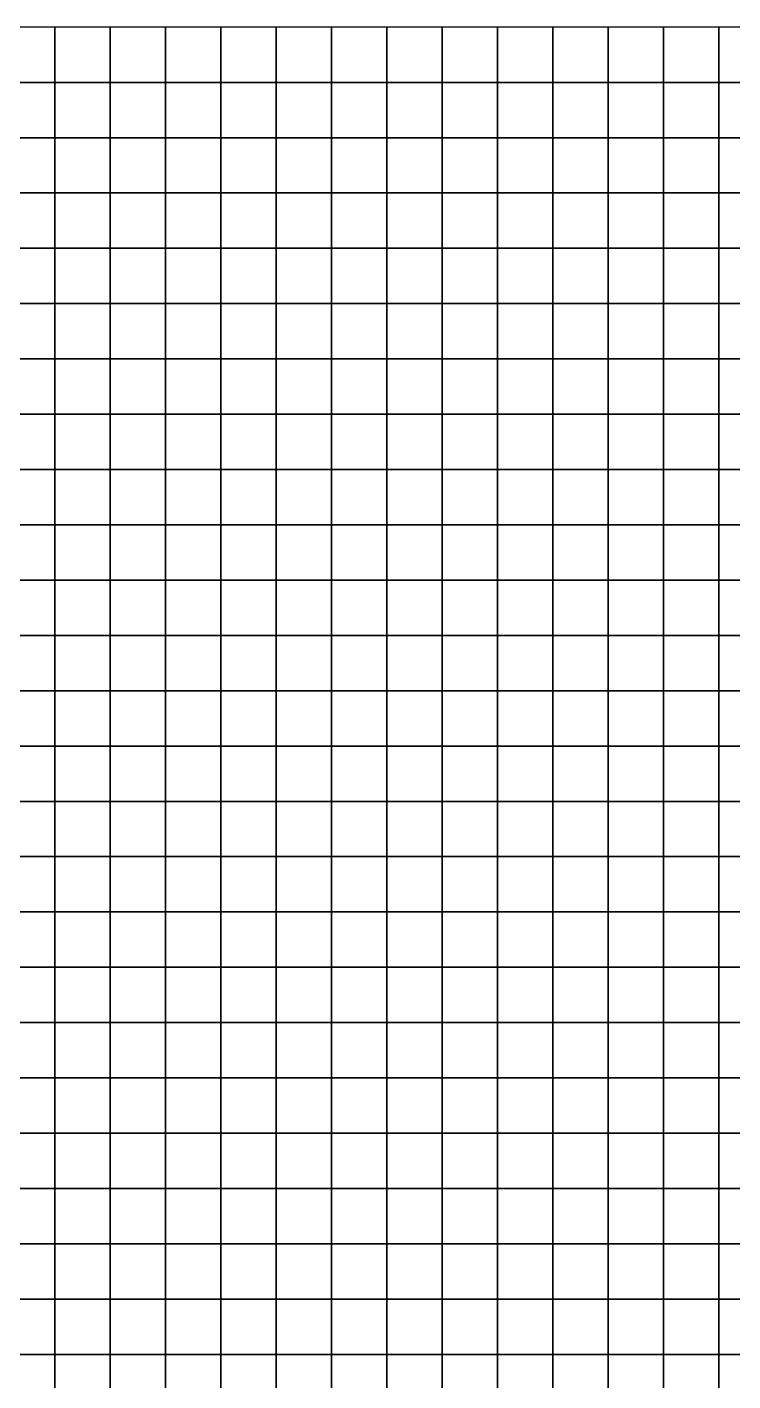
# Model space of a CAD drawing. Header units: metres. Extents: x 0 to 500, y 0 to 480.
# Drawn here: x 245 to 372.6, y 235.2 to 480 of the extents above; entities that cross this region are included whole.
import ezdxf

# ---------------------------------------------------------------- set-up
doc = ezdxf.new("R2010")
doc.units = ezdxf.units.M

msp = doc.modelspace()

# ---------------------------------------------------------------- linework, layer by layer
at = {"layer": 'B2'}
for points in [[(240, 470, -373.8), (250, 470, -372.49), (250, 480, -373.85), (240, 480, -374.53)], [(250, 470, -372.49), (260, 470, -371.31), (260, 480, -373.17), (250, 480, -373.85)], [(260, 470, -371.31), (270, 470, -370.29), (270, 480, -372.5), (260, 480, -373.17)], [(270, 470, -370.29), (280, 470, -369.4), (280, 480, -371.82), (270, 480, -372.5)], [(280, 470, -369.4), (290, 470, -368.73), (290, 480, -371.14), (280, 480, -371.82)], [(290, 470, -368.73), (300, 470, -368.05), (300, 480, -370.46), (290, 480, -371.14)], [(300, 470, -368.05), (310, 470, -367.37), (310, 480, -369.78), (300, 480, -370.46)], [(310, 470, -367.37), (320, 470, -366.69), (320, 480, -369.11), (310, 480, -369.78)], [(320, 470, -366.69), (330, 470, -366.02), (330, 480, -368.43), (320, 480, -369.11)], [(330, 470, -366.02), (340, 470, -365.34), (340, 480, -367.75), (330, 480, -368.43)], [(340, 470, -365.34), (350, 470, -364.66), (350, 480, -367.07), (340, 480, -367.75)], [(350, 470, -364.66), (360, 470, -363.98), (360, 480, -366.4), (350, 480, -367.07)], [(360, 470, -363.98), (370, 470, -363.31), (370, 480, -365.72), (360, 480, -366.4)], [(370, 470, -363.31), (380, 470, -362.63), (380, 480, -365.04), (370, 480, -365.72)], [(240, 460, -372.19), (250, 460, -370.23), (250, 470, -372.49), (240, 470, -373.8)], [(250, 460, -370.23), (260, 460, -368.39), (260, 470, -371.31), (250, 470, -372.49)], [(260, 460, -368.39), (270, 460, -366.71), (270, 470, -370.29), (260, 470, -371.31)], [(270, 460, -366.71), (280, 460, -365.17), (280, 470, -369.4), (270, 470, -370.29)], [(280, 460, -365.17), (290, 460, -364.43), (290, 470, -368.73), (280, 470, -369.4)], [(290, 460, -364.43), (300, 460, -363.83), (300, 470, -368.05), (290, 470, -368.73)], [(300, 460, -363.83), (310, 460, -363.35), (310, 470, -367.37), (300, 470, -368.05)], [(310, 460, -363.35), (320, 460, -363.01), (320, 470, -366.69), (310, 470, -367.37)], [(320, 460, -363.01), (330, 460, -362.8), (330, 470, -366.02), (320, 470, -366.69)], [(330, 460, -362.8), (340, 460, -362.12), (340, 470, -365.34), (330, 470, -366.02)], [(340, 460, -362.12), (350, 460, -361.45), (350, 470, -364.66), (340, 470, -365.34)], [(350, 460, -361.45), (360, 460, -360.77), (360, 470, -363.98), (350, 470, -364.66)], [(360, 460, -360.77), (370, 460, -360.09), (370, 470, -363.31), (360, 470, -363.98)], [(370, 460, -360.09), (380, 460, -359.41), (380, 470, -362.63), (370, 470, -363.31)], [(240, 450, -369.6), (250, 450, -367), (250, 460, -370.23), (240, 460, -372.19)], [(250, 450, -367), (260, 450, -364.53), (260, 460, -368.39), (250, 460, -370.23)], [(260, 450, -364.53), (270, 450, -362.21), (270, 460, -366.71), (260, 460, -368.39)], [(270, 450, -362.21), (280, 450, -360.03), (280, 460, -365.17), (270, 460, -366.71)], [(280, 450, -360.03), (290, 450, -358.79), (290, 460, -364.43), (280, 460, -365.17)], [(290, 450, -358.79), (300, 450, -357.81), (300, 460, -363.83), (290, 460, -364.43)], [(300, 450, -357.81), (310, 450, -357.02), (310, 460, -363.35), (300, 460, -363.83)], [(310, 450, -357.02), (320, 450, -357.02), (320, 460, -363.01), (310, 460, -363.35)], [(320, 450, -357.02), (330, 450, -357.29), (330, 460, -362.8), (320, 460, -363.01)], [(330, 450, -357.29), (340, 450, -357.09), (340, 460, -362.12), (330, 460, -362.8)], [(340, 450, -357.09), (350, 450, -356.88), (350, 460, -361.45), (340, 460, -362.12)], [(350, 450, -356.88), (360, 450, -356.75), (360, 460, -360.77), (350, 460, -361.45)], [(360, 450, -356.75), (370, 450, -356.07), (370, 460, -360.09), (360, 460, -360.77)], [(370, 450, -356.07), (380, 450, -355.39), (380, 460, -359.41), (370, 460, -360.09)], [(240, 440, -366.9), (250, 440, -363.66), (250, 450, -367), (240, 450, -369.6)], [(250, 440, -363.66), (260, 440, -360.57), (260, 450, -364.53), (250, 450, -367)], [(260, 440, -360.57), (270, 440, -357.62), (270, 450, -362.21), (260, 450, -364.53)], [(270, 440, -357.62), (280, 440, -354.82), (280, 450, -360.03), (270, 450, -362.21)], [(280, 440, -354.82), (290, 440, -353.08), (290, 450, -358.79), (280, 450, -360.03)], [(290, 440, -353.08), (300, 440, -351.74), (300, 450, -357.81), (290, 450, -358.79)], [(300, 440, -351.74), (310, 440, -350.69), (310, 450, -357.02), (300, 450, -357.81)], [(310, 440, -350.69), (320, 440, -350.58), (320, 450, -357.02), (310, 450, -357.02)], [(320, 440, -350.58), (330, 440, -350.76), (330, 450, -357.29), (320, 450, -357.02)], [(330, 440, -350.76), (340, 440, -351.04), (340, 450, -357.09), (330, 450, -357.29)], [(340, 440, -351.04), (350, 440, -351.32), (350, 450, -356.88), (340, 450, -357.09)], [(350, 440, -351.32), (360, 440, -351.67), (360, 450, -356.75), (350, 450, -356.88)], [(360, 440, -351.67), (370, 440, -351.48), (370, 450, -356.07), (360, 450, -356.75)], [(370, 440, -351.48), (380, 440, -351.37), (380, 450, -355.39), (370, 450, -356.07)], [(240, 430, -364.08), (250, 430, -360.25), (250, 440, -363.66), (240, 440, -366.9)], [(250, 430, -360.25), (260, 430, -356.55), (260, 440, -360.57), (250, 440, -363.66)], [(260, 430, -356.55), (270, 430, -353), (270, 440, -357.62), (260, 440, -360.57)], [(270, 430, -353), (280, 430, -349.59), (280, 440, -354.82), (270, 440, -357.62)], [(280, 430, -349.59), (290, 430, -347.36), (290, 440, -353.08), (280, 440, -354.82)], [(290, 430, -347.36), (300, 430, -345.66), (300, 440, -351.74), (290, 440, -353.08)], [(300, 430, -345.66), (310, 430, -344.36), (310, 440, -350.69), (300, 440, -351.74)], [(310, 430, -344.36), (320, 430, -344.11), (320, 440, -350.58), (310, 440, -350.69)], [(320, 430, -344.11), (330, 430, -344.28), (330, 440, -350.76), (320, 440, -350.58)], [(330, 430, -344.28), (340, 430, -344.54), (340, 440, -351.04), (330, 440, -350.76)], [(340, 430, -344.54), (350, 430, -344.69), (350, 440, -351.32), (340, 440, -351.04)], [(350, 430, -344.69), (360, 430, -344.86), (360, 440, -351.67), (350, 440, -351.32)], [(360, 430, -344.86), (370, 430, -345.16), (370, 440, -351.48), (360, 440, -351.67)], [(370, 430, -345.16), (380, 430, -345.55), (380, 440, -351.37), (370, 440, -351.48)], [(240, 420, -359.42), (250, 420, -355.64), (250, 430, -360.25), (240, 430, -364.08)], [(250, 420, -355.64), (260, 420, -351.85), (260, 430, -356.55), (250, 430, -360.25)], [(260, 420, -351.85), (270, 420, -348.07), (270, 430, -353), (260, 430, -356.55)], [(270, 420, -348.07), (280, 420, -344.28), (280, 430, -349.59), (270, 430, -353)], [(280, 420, -344.28), (290, 420, -341.58), (290, 430, -347.36), (280, 430, -349.59)], [(290, 420, -341.58), (300, 420, -339.53), (300, 430, -345.66), (290, 430, -347.36)], [(300, 420, -339.53), (310, 420, -337.99), (310, 430, -344.36), (300, 430, -345.66)], [(310, 420, -337.99), (320, 420, -337.62), (320, 430, -344.11), (310, 430, -344.36)], [(320, 420, -337.62), (330, 420, -337.78), (330, 430, -344.28), (320, 430, -344.11)], [(330, 420, -337.78), (340, 420, -338.03), (340, 430, -344.54), (330, 430, -344.28)], [(340, 420, -338.03), (350, 420, -338.17), (350, 430, -344.69), (340, 430, -344.54)], [(350, 420, -338.17), (360, 420, -338.29), (360, 430, -344.86), (350, 430, -344.69)], [(360, 420, -338.29), (370, 420, -338.46), (370, 430, -345.16), (360, 430, -344.86)], [(370, 420, -338.46), (380, 420, -338.64), (380, 430, -345.55), (370, 430, -345.16)], [(240, 410, -354.92), (250, 410, -351.24), (250, 420, -355.64), (240, 420, -359.42)], [(250, 410, -351.24), (260, 410, -347.56), (260, 420, -351.85), (250, 420, -355.64)], [(260, 410, -347.56), (270, 410, -343.88), (270, 420, -348.07), (260, 420, -351.85)], [(270, 410, -343.88), (280, 410, -340.19), (280, 420, -344.28), (270, 420, -348.07)], [(280, 410, -340.19), (290, 410, -337.1), (290, 420, -341.58), (280, 420, -344.28)], [(290, 410, -337.1), (300, 410, -334.61), (300, 420, -339.53), (290, 420, -341.58)], [(300, 410, -334.61), (310, 410, -332.61), (310, 420, -337.99), (300, 420, -339.53)], [(310, 410, -332.61), (320, 410, -331.74), (320, 420, -337.62), (310, 420, -337.99)], [(320, 410, -331.74), (330, 410, -331.37), (330, 420, -337.78), (320, 420, -337.62)], [(330, 410, -331.37), (340, 410, -331.56), (340, 420, -338.03), (330, 420, -337.78)], [(340, 410, -331.56), (350, 410, -331.65), (350, 420, -338.17), (340, 420, -338.03)], [(350, 410, -331.65), (360, 410, -331.74), (360, 420, -338.29), (350, 420, -338.17)], [(360, 410, -331.74), (370, 410, -331.91), (370, 420, -338.46), (360, 420, -338.29)], [(370, 410, -331.91), (380, 410, -332.02), (380, 420, -338.64), (370, 420, -338.46)], [(240, 400, -350.66), (250, 400, -347.16), (250, 410, -351.24), (240, 410, -354.92)], [(250, 400, -347.16), (260, 400, -343.66), (260, 410, -347.56), (250, 410, -351.24)], [(260, 400, -343.66), (270, 400, -340.15), (270, 410, -343.88), (260, 410, -347.56)], [(270, 400, -340.15), (280, 400, -336.63), (280, 410, -340.19), (270, 410, -343.88)], [(280, 400, -336.63), (290, 400, -333.65), (290, 410, -337.1), (280, 410, -340.19)], [(290, 400, -333.65), (300, 400, -331.23), (300, 410, -334.61), (290, 410, -337.1)], [(300, 400, -331.23), (310, 400, -329.31), (310, 410, -332.61), (300, 410, -334.61)], [(310, 400, -329.31), (320, 400, -327.92), (320, 410, -331.74), (310, 410, -332.61)], [(320, 400, -327.92), (330, 400, -326.99), (330, 410, -331.37), (320, 410, -331.74)], [(330, 400, -326.99), (340, 400, -326.62), (340, 410, -331.56), (330, 410, -331.37)], [(340, 400, -326.62), (350, 400, -326.16), (350, 410, -331.65), (340, 410, -331.56)], [(350, 400, -326.16), (360, 400, -325.63), (360, 410, -331.74), (350, 410, -331.65)], [(360, 400, -325.63), (370, 400, -325.7), (370, 410, -331.91), (360, 410, -331.74)], [(370, 400, -325.7), (380, 400, -325.73), (380, 410, -332.02), (370, 410, -331.91)], [(240, 390, -346.44), (250, 390, -343.11), (250, 400, -347.16), (240, 400, -350.66)], [(250, 390, -343.11), (260, 390, -339.77), (260, 400, -343.66), (250, 400, -347.16)], [(260, 390, -339.77), (270, 390, -336.42), (270, 400, -340.15), (260, 400, -343.66)], [(270, 390, -336.42), (280, 390, -333.07), (280, 400, -336.63), (270, 400, -340.15)], [(280, 390, -333.07), (290, 390, -330.2), (290, 400, -333.65), (280, 400, -336.63)], [(290, 390, -330.2), (300, 390, -327.83), (300, 400, -331.23), (290, 400, -333.65)], [(300, 390, -327.83), (310, 390, -325.93), (310, 400, -329.31), (300, 400, -331.23)], [(310, 390, -325.93), (320, 390, -324.52), (320, 400, -327.92), (310, 400, -329.31)], [(320, 390, -324.52), (330, 390, -323.6), (330, 400, -326.99), (320, 400, -327.92)], [(330, 390, -323.6), (340, 390, -322.68), (340, 400, -326.62), (330, 400, -326.99)], [(340, 390, -322.68), (350, 390, -321.67), (350, 400, -326.16), (340, 400, -326.62)], [(350, 390, -321.67), (360, 390, -320.57), (360, 400, -325.63), (350, 400, -326.16)], [(360, 390, -320.57), (370, 390, -320.09), (370, 400, -325.7), (360, 400, -325.63)], [(370, 390, -320.09), (380, 390, -319.48), (380, 400, -325.73), (370, 400, -325.7)], [(240, 380, -342.17), (250, 380, -339.01), (250, 390, -343.11), (240, 390, -346.44)], [(250, 380, -339.01), (260, 380, -335.83), (260, 390, -339.77), (250, 390, -343.11)], [(260, 380, -335.83), (270, 380, -332.65), (270, 390, -336.42), (260, 390, -339.77)], [(270, 380, -332.65), (280, 380, -329.46), (280, 390, -333.07), (270, 390, -336.42)], [(280, 380, -329.46), (290, 380, -326.73), (290, 390, -330.2), (280, 390, -333.07)], [(290, 380, -326.73), (300, 380, -324.44), (300, 390, -327.83), (290, 390, -330.2)], [(300, 380, -324.44), (310, 380, -322.59), (310, 390, -325.93), (300, 390, -327.83)], [(310, 380, -322.59), (320, 380, -321.18), (320, 390, -324.52), (310, 390, -325.93)], [(320, 380, -321.18), (330, 380, -320.22), (330, 390, -323.6), (320, 390, -324.52)], [(330, 380, -320.22), (340, 380, -319.26), (340, 390, -322.68), (330, 390, -323.6)], [(340, 380, -319.26), (350, 380, -318.31), (350, 390, -321.67), (340, 390, -322.68)], [(350, 380, -318.31), (360, 380, -317.35), (360, 390, -320.57), (350, 390, -321.67)], [(360, 380, -317.35), (370, 380, -316.32), (370, 390, -320.09), (360, 390, -320.57)], [(370, 380, -316.32), (380, 380, -315.15), (380, 390, -319.48), (370, 390, -320.09)], [(240, 370, -337.9), (250, 370, -334.9), (250, 380, -339.01), (240, 380, -342.17)], [(250, 370, -334.9), (260, 370, -331.9), (260, 380, -335.83), (250, 380, -339.01)], [(260, 370, -331.9), (270, 370, -328.88), (270, 380, -332.65), (260, 380, -335.83)], [(270, 370, -328.88), (280, 370, -325.87), (280, 380, -329.46), (270, 380, -332.65)], [(280, 370, -325.87), (290, 370, -323.27), (290, 380, -326.73), (280, 380, -329.46)], [(290, 370, -323.27), (300, 370, -321.06), (300, 380, -324.44), (290, 380, -326.73)], [(300, 370, -321.06), (310, 370, -319.26), (310, 380, -322.59), (300, 380, -324.44)], [(310, 370, -319.26), (320, 370, -317.86), (320, 380, -321.18), (310, 380, -322.59)], [(320, 370, -317.86), (330, 370, -316.87), (330, 380, -320.22), (320, 380, -321.18)], [(330, 370, -316.87), (340, 370, -315.88), (340, 380, -319.26), (330, 380, -320.22)], [(340, 370, -315.88), (350, 370, -314.92), (350, 380, -318.31), (340, 380, -319.26)], [(350, 370, -314.92), (360, 370, -313.96), (360, 380, -317.35), (350, 380, -318.31)], [(360, 370, -313.96), (370, 370, -313.01), (370, 380, -316.32), (360, 380, -317.35)], [(370, 370, -313.01), (380, 370, -312.02), (380, 380, -315.15), (370, 380, -316.32)], [(240, 360, -333.45), (250, 360, -330.6), (250, 370, -334.9), (240, 370, -337.9)], [(250, 360, -330.6), (260, 360, -327.75), (260, 370, -331.9), (250, 370, -334.9)], [(260, 360, -327.75), (270, 360, -324.89), (270, 370, -328.88), (260, 370, -331.9)], [(270, 360, -324.89), (280, 360, -322.05), (280, 370, -325.87), (270, 370, -328.88)], [(280, 360, -322.05), (290, 360, -319.57), (290, 370, -323.27), (280, 370, -325.87)], [(290, 360, -319.57), (300, 360, -317.48), (300, 370, -321.06), (290, 370, -323.27)], [(300, 360, -317.48), (310, 360, -315.76), (310, 370, -319.26), (300, 370, -321.06)], [(310, 360, -315.76), (320, 360, -314.42), (320, 370, -317.86), (310, 370, -319.26)], [(320, 360, -314.42), (330, 360, -313.45), (330, 370, -316.87), (320, 370, -317.86)], [(330, 360, -313.45), (340, 360, -312.48), (340, 370, -315.88), (330, 370, -316.87)], [(340, 360, -312.48), (350, 360, -311.52), (350, 370, -314.92), (340, 370, -315.88)], [(350, 360, -311.52), (360, 360, -310.56), (360, 370, -313.96), (350, 370, -314.92)], [(360, 360, -310.56), (370, 360, -309.6), (370, 370, -313.01), (360, 370, -313.96)], [(370, 360, -309.6), (380, 360, -308.64), (380, 370, -312.02), (370, 370, -313.01)], [(240, 350, -328.74), (250, 350, -325.97), (250, 360, -330.6), (240, 360, -333.45)], [(250, 350, -325.97), (260, 350, -323.2), (260, 360, -327.75), (250, 360, -330.6)], [(260, 350, -323.2), (270, 350, -320.44), (270, 360, -324.89), (260, 360, -327.75)], [(270, 350, -320.44), (280, 350, -317.68), (280, 360, -322.05), (270, 360, -324.89)], [(280, 350, -317.68), (290, 350, -315.3), (290, 360, -319.57), (280, 360, -322.05)], [(290, 350, -315.3), (300, 350, -313.29), (300, 360, -317.48), (290, 360, -319.57)], [(300, 350, -313.29), (310, 350, -311.66), (310, 360, -315.76), (300, 360, -317.48)], [(310, 350, -311.66), (320, 350, -310.4), (320, 360, -314.42), (310, 360, -315.76)], [(320, 350, -310.4), (330, 350, -309.52), (330, 360, -313.45), (320, 360, -314.42)], [(330, 350, -309.52), (340, 350, -308.64), (340, 360, -312.48), (330, 360, -313.45)], [(340, 350, -308.64), (350, 350, -307.76), (350, 360, -311.52), (340, 360, -312.48)], [(350, 350, -307.76), (360, 350, -306.87), (360, 360, -310.56), (350, 360, -311.52)], [(360, 350, -306.87), (370, 350, -305.99), (370, 360, -309.6), (360, 360, -310.56)], [(370, 350, -305.99), (380, 350, -305.11), (380, 360, -308.64), (370, 360, -309.6)], [(240, 340, -324), (250, 340, -321.33), (250, 350, -325.97), (240, 350, -328.74)], [(250, 340, -321.33), (260, 340, -318.67), (260, 350, -323.2), (250, 350, -325.97)], [(260, 340, -318.67), (270, 340, -316.01), (270, 350, -320.44), (260, 350, -323.2)], [(270, 340, -316.01), (280, 340, -313.35), (280, 350, -317.68), (270, 350, -320.44)], [(280, 340, -313.35), (290, 340, -311.07), (290, 350, -315.3), (280, 350, -317.68)], [(290, 340, -311.07), (300, 340, -309.15), (300, 350, -313.29), (290, 350, -315.3)], [(300, 340, -309.15), (310, 340, -307.61), (310, 350, -311.66), (300, 350, -313.29)], [(310, 340, -307.61), (320, 340, -306.43), (320, 350, -310.4), (310, 350, -311.66)], [(320, 340, -306.43), (330, 340, -305.62), (330, 350, -309.52), (320, 350, -310.4)], [(330, 340, -305.62), (340, 340, -304.81), (340, 350, -308.64), (330, 350, -309.52)], [(340, 340, -304.81), (350, 340, -304), (350, 350, -307.76), (340, 350, -308.64)], [(350, 340, -304), (360, 340, -303.19), (360, 350, -306.87), (350, 350, -307.76)], [(360, 340, -303.19), (370, 340, -302.38), (370, 350, -305.99), (360, 350, -306.87)], [(370, 340, -302.38), (380, 340, -301.58), (380, 350, -305.11), (370, 350, -305.99)], [(240, 330, -319.25), (250, 330, -316.69), (250, 340, -321.33), (240, 340, -324)], [(250, 330, -316.69), (260, 330, -314.13), (260, 340, -318.67), (250, 340, -321.33)], [(260, 330, -314.13), (270, 330, -311.57), (270, 340, -316.01), (260, 340, -318.67)], [(270, 330, -311.57), (280, 330, -309.02), (280, 340, -313.35), (270, 340, -316.01)], [(280, 330, -309.02), (290, 330, -306.83), (290, 340, -311.07), (280, 340, -313.35)], [(290, 330, -306.83), (300, 330, -305), (300, 340, -309.15), (290, 340, -311.07)], [(300, 330, -305), (310, 330, -303.54), (310, 340, -307.61), (300, 340, -309.15)], [(310, 330, -303.54), (320, 330, -302.44), (320, 340, -306.43), (310, 340, -307.61)], [(320, 330, -302.44), (330, 330, -301.71), (330, 340, -305.62), (320, 340, -306.43)], [(330, 330, -301.71), (340, 330, -300.97), (340, 340, -304.81), (330, 340, -305.62)], [(340, 330, -300.97), (350, 330, -300.24), (350, 340, -304), (340, 340, -304.81)], [(350, 330, -300.24), (360, 330, -299.5), (360, 340, -303.19), (350, 340, -304)], [(360, 330, -299.5), (370, 330, -298.76), (370, 340, -302.38), (360, 340, -303.19)], [(370, 330, -298.76), (380, 330, -298.03), (380, 340, -301.58), (370, 340, -302.38)], [(240, 320, -314.42), (250, 320, -311.97), (250, 330, -316.69), (240, 330, -319.25)], [(250, 320, -311.97), (260, 320, -309.53), (260, 330, -314.13), (250, 330, -316.69)], [(260, 320, -309.53), (270, 320, -307.1), (270, 330, -311.57), (260, 330, -314.13)], [(270, 320, -307.1), (280, 320, -304.66), (280, 330, -309.02), (270, 330, -311.57)], [(280, 320, -304.66), (290, 320, -302.58), (290, 330, -306.83), (280, 330, -309.02)], [(290, 320, -302.58), (300, 320, -300.85), (300, 330, -305), (290, 330, -306.83)], [(300, 320, -300.85), (310, 320, -299.48), (310, 330, -303.54), (300, 330, -305)], [(310, 320, -299.48), (320, 320, -298.47), (320, 330, -302.44), (310, 330, -303.54)], [(320, 320, -298.47), (330, 320, -297.81), (330, 330, -301.71), (320, 330, -302.44)], [(330, 320, -297.81), (340, 320, -297.15), (340, 330, -300.97), (330, 330, -301.71)], [(340, 320, -297.15), (350, 320, -296.48), (350, 330, -300.24), (340, 330, -300.97)], [(350, 320, -296.48), (360, 320, -295.82), (360, 330, -299.5), (350, 330, -300.24)], [(360, 320, -295.82), (370, 320, -295.16), (370, 330, -298.76), (360, 330, -299.5)], [(370, 320, -295.16), (380, 320, -294.5), (380, 330, -298.03), (370, 330, -298.76)], [(240, 310, -309.56), (250, 310, -307.24), (250, 320, -311.97), (240, 320, -314.42)], [(250, 310, -307.24), (260, 310, -304.91), (260, 320, -309.53), (250, 320, -311.97)], [(260, 310, -304.91), (270, 310, -302.58), (270, 320, -307.1), (260, 320, -309.53)], [(270, 310, -302.58), (280, 310, -300.25), (280, 320, -304.66), (270, 320, -307.1)], [(280, 310, -300.25), (290, 310, -298.27), (290, 320, -302.58), (280, 320, -304.66)], [(290, 310, -298.27), (300, 310, -296.64), (300, 320, -300.85), (290, 320, -302.58)], [(300, 310, -296.64), (310, 310, -295.37), (310, 320, -299.48), (300, 320, -300.85)], [(310, 310, -295.37), (320, 310, -294.44), (320, 320, -298.47), (310, 320, -299.48)], [(320, 310, -294.44), (330, 310, -293.87), (330, 320, -297.81), (320, 320, -298.47)], [(330, 310, -293.87), (340, 310, -293.29), (340, 320, -297.15), (330, 320, -297.81)], [(340, 310, -293.29), (350, 310, -292.72), (350, 320, -296.48), (340, 320, -297.15)], [(350, 310, -292.72), (360, 310, -292.13), (360, 320, -295.82), (350, 320, -296.48)], [(360, 310, -292.13), (370, 310, -291.55), (370, 320, -295.16), (360, 320, -295.82)], [(370, 310, -291.55), (380, 310, -290.96), (380, 320, -294.5), (370, 320, -295.16)], [(240, 300, -304.79), (250, 300, -302.6), (250, 310, -307.24), (240, 310, -309.56)], [(250, 300, -302.6), (260, 300, -300.4), (260, 310, -304.91), (250, 310, -307.24)], [(260, 300, -300.4), (270, 300, -298.2), (270, 310, -302.58), (260, 310, -304.91)], [(270, 300, -298.2), (280, 300, -296), (280, 310, -300.25), (270, 310, -302.58)], [(280, 300, -296), (290, 300, -294.14), (290, 310, -298.27), (280, 310, -300.25)], [(290, 300, -294.14), (300, 300, -292.61), (300, 310, -296.64), (290, 310, -298.27)], [(300, 300, -292.61), (310, 300, -291.43), (310, 310, -295.37), (300, 310, -296.64)], [(310, 300, -291.43), (320, 300, -290.58), (320, 310, -294.44), (310, 310, -295.37)], [(320, 300, -290.58), (330, 300, -290.06), (330, 310, -293.87), (320, 310, -294.44)], [(330, 300, -290.06), (340, 300, -289.55), (340, 310, -293.29), (330, 310, -293.87)], [(340, 300, -289.55), (350, 300, -289.03), (350, 310, -292.72), (340, 310, -293.29)], [(350, 300, -289.03), (360, 300, -288.51), (360, 310, -292.13), (350, 310, -292.72)], [(360, 300, -288.51), (370, 300, -287.99), (370, 310, -291.55), (360, 310, -292.13)], [(370, 300, -287.99), (380, 300, -287.46), (380, 310, -290.96), (370, 310, -291.55)], [(240, 290, -300.07), (250, 290, -298.03), (250, 300, -302.6), (240, 300, -304.79)], [(250, 290, -298.03), (260, 290, -295.98), (260, 300, -300.4), (250, 300, -302.6)], [(260, 290, -295.98), (270, 290, -293.93), (270, 300, -298.2), (260, 300, -300.4)], [(270, 290, -293.93), (280, 290, -291.88), (280, 300, -296), (270, 300, -298.2)], [(280, 290, -291.88), (290, 290, -290.15), (290, 300, -294.14), (280, 300, -296)], [(290, 290, -290.15), (300, 290, -288.73), (300, 300, -292.61), (290, 300, -294.14)], [(300, 290, -288.73), (310, 290, -287.62), (310, 300, -291.43), (300, 300, -292.61)], [(310, 290, -287.62), (320, 290, -286.84), (320, 300, -290.58), (310, 300, -291.43)], [(320, 290, -286.84), (330, 290, -286.37), (330, 300, -290.06), (320, 300, -290.58)], [(330, 290, -286.37), (340, 290, -285.9), (340, 300, -289.55), (330, 300, -290.06)], [(340, 290, -285.9), (350, 290, -285.42), (350, 300, -289.03), (340, 300, -289.55)], [(350, 290, -285.42), (360, 290, -284.95), (360, 300, -288.51), (350, 300, -289.03)], [(360, 290, -284.95), (370, 290, -284.47), (370, 300, -287.99), (360, 300, -288.51)], [(370, 290, -284.47), (380, 290, -283.98), (380, 300, -287.46), (370, 300, -287.99)], [(240, 280, -295.38), (250, 280, -293.47), (250, 290, -298.03), (240, 290, -300.07)], [(250, 280, -293.47), (260, 280, -291.56), (260, 290, -295.98), (250, 290, -298.03)], [(260, 280, -291.56), (270, 280, -289.65), (270, 290, -293.93), (260, 290, -295.98)], [(270, 280, -289.65), (280, 280, -287.75), (280, 290, -291.88), (270, 290, -293.93)], [(280, 280, -287.75), (290, 280, -286.14), (290, 290, -290.15), (280, 290, -291.88)], [(290, 280, -286.14), (300, 280, -284.82), (300, 290, -288.73), (290, 290, -290.15)], [(300, 280, -284.82), (310, 280, -283.8), (310, 290, -287.62), (300, 290, -288.73)], [(310, 280, -283.8), (320, 280, -283.08), (320, 290, -286.84), (310, 290, -287.62)], [(320, 280, -283.08), (330, 280, -282.66), (330, 290, -286.37), (320, 290, -286.84)], [(330, 280, -282.66), (340, 280, -282.24), (340, 290, -285.9), (330, 290, -286.37)], [(340, 280, -282.24), (350, 280, -281.82), (350, 290, -285.42), (340, 290, -285.9)], [(350, 280, -281.82), (360, 280, -281.4), (360, 290, -284.95), (350, 290, -285.42)], [(360, 280, -281.4), (370, 280, -280.98), (370, 290, -284.47), (360, 290, -284.95)], [(370, 280, -280.98), (380, 280, -280.55), (380, 290, -283.98), (370, 290, -284.47)], [(240, 270, -290.83), (250, 270, -289.05), (250, 280, -293.47), (240, 280, -295.38)], [(250, 270, -289.05), (260, 270, -287.26), (260, 280, -291.56), (250, 280, -293.47)], [(260, 270, -287.26), (270, 270, -285.47), (270, 280, -289.65), (260, 280, -291.56)], [(270, 270, -285.47), (280, 270, -283.68), (280, 280, -287.75), (270, 280, -289.65)], [(280, 270, -283.68), (290, 270, -282.18), (290, 280, -286.14), (280, 280, -287.75)], [(290, 270, -282.18), (300, 270, -280.95), (300, 280, -284.82), (290, 280, -286.14)], [(300, 270, -280.95), (310, 270, -280.01), (310, 280, -283.8), (300, 280, -284.82)], [(310, 270, -280.01), (320, 270, -279.34), (320, 280, -283.08), (310, 280, -283.8)], [(320, 270, -279.34), (330, 270, -278.96), (330, 280, -282.66), (320, 280, -283.08)], [(330, 270, -278.96), (340, 270, -278.59), (340, 280, -282.24), (330, 280, -282.66)], [(340, 270, -278.59), (350, 270, -278.21), (350, 280, -281.82), (340, 280, -282.24)], [(350, 270, -278.21), (360, 270, -277.83), (360, 280, -281.4), (350, 280, -281.82)], [(360, 270, -277.83), (370, 270, -277.46), (370, 280, -280.98), (360, 280, -281.4)], [(370, 270, -277.46), (380, 270, -277.08), (380, 280, -280.55), (370, 280, -280.98)], [(240, 260, -286.24), (250, 260, -284.57), (250, 270, -289.05), (240, 270, -290.83)], [(250, 260, -284.57), (260, 260, -282.91), (260, 270, -287.26), (250, 270, -289.05)], [(260, 260, -282.91), (270, 260, -281.25), (270, 270, -285.47), (260, 270, -287.26)], [(270, 260, -281.25), (280, 260, -279.59), (280, 270, -283.68), (270, 270, -285.47)], [(280, 260, -279.59), (290, 260, -278.2), (290, 270, -282.18), (280, 270, -283.68)], [(290, 260, -278.2), (300, 260, -277.07), (300, 270, -280.95), (290, 270, -282.18)], [(300, 260, -277.07), (310, 260, -276.21), (310, 270, -280.01), (300, 270, -280.95)], [(310, 260, -276.21), (320, 260, -275.6), (320, 270, -279.34), (310, 270, -280.01)], [(320, 260, -275.6), (330, 260, -275.27), (330, 270, -278.96), (320, 270, -279.34)], [(330, 260, -275.27), (340, 260, -274.94), (340, 270, -278.59), (330, 270, -278.96)], [(340, 260, -274.94), (350, 260, -274.6), (350, 270, -278.21), (340, 270, -278.59)], [(350, 260, -274.6), (360, 260, -274.27), (360, 270, -277.83), (350, 270, -278.21)], [(360, 260, -274.27), (370, 260, -273.94), (370, 270, -277.46), (360, 270, -277.83)], [(370, 260, -273.94), (380, 260, -273.6), (380, 270, -277.08), (370, 270, -277.46)], [(240, 250, -281.73), (250, 250, -280.15), (250, 260, -284.57), (240, 260, -286.24)], [(250, 250, -280.15), (260, 250, -278.57), (260, 260, -282.91), (250, 260, -284.57)], [(260, 250, -278.57), (270, 250, -277), (270, 260, -281.25), (260, 260, -282.91)], [(270, 250, -277), (280, 250, -275.43), (280, 260, -279.59), (270, 260, -281.25)], [(280, 250, -275.43), (290, 250, -274.12), (290, 260, -278.2), (280, 260, -279.59)], [(290, 250, -274.12), (300, 250, -273.07), (300, 260, -277.07), (290, 260, -278.2)], [(300, 250, -273.07), (310, 250, -272.27), (310, 260, -276.21), (300, 260, -277.07)], [(310, 250, -272.27), (320, 250, -271.74), (320, 260, -275.6), (310, 260, -276.21)], [(320, 250, -271.74), (330, 250, -271.46), (330, 260, -275.27), (320, 260, -275.6)], [(330, 250, -271.46), (340, 250, -271.19), (340, 260, -274.94), (330, 260, -275.27)], [(340, 250, -271.19), (350, 250, -270.92), (350, 260, -274.6), (340, 260, -274.94)], [(350, 250, -270.92), (360, 250, -270.64), (360, 260, -274.27), (350, 260, -274.6)], [(360, 250, -270.64), (370, 250, -270.37), (370, 260, -273.94), (360, 260, -274.27)], [(370, 250, -270.37), (380, 250, -270.1), (380, 260, -273.6), (370, 260, -273.94)], [(240, 240, -277.11), (250, 240, -275.6), (250, 250, -280.15), (240, 250, -281.73)], [(250, 240, -275.6), (260, 240, -274.11), (260, 250, -278.57), (250, 250, -280.15)], [(260, 240, -274.11), (270, 240, -272.62), (270, 250, -277), (260, 250, -278.57)], [(270, 240, -272.62), (280, 240, -271.14), (280, 250, -275.43), (270, 250, -277)], [(280, 240, -271.14), (290, 240, -269.91), (290, 250, -274.12), (280, 250, -275.43)], [(290, 240, -269.91), (300, 240, -268.94), (300, 250, -273.07), (290, 250, -274.12)], [(300, 240, -268.94), (310, 240, -268.22), (310, 250, -272.27), (300, 250, -273.07)], [(310, 240, -268.22), (320, 240, -267.76), (320, 250, -271.74), (310, 250, -272.27)], [(320, 240, -267.76), (330, 240, -267.56), (330, 250, -271.46), (320, 250, -271.74)], [(330, 240, -267.56), (340, 240, -267.36), (340, 250, -271.19), (330, 250, -271.46)], [(340, 240, -267.36), (350, 240, -267.16), (350, 250, -270.92), (340, 250, -271.19)], [(350, 240, -267.16), (360, 240, -266.96), (360, 250, -270.64), (350, 250, -270.92)], [(360, 240, -266.96), (370, 240, -266.77), (370, 250, -270.37), (360, 250, -270.64)], [(370, 240, -266.77), (380, 240, -266.56), (380, 250, -270.1), (370, 250, -270.37)], [(240, 230, -273.12), (250, 230, -271.6), (250, 240, -275.6), (240, 240, -277.11)], [(250, 230, -271.6), (260, 230, -270.09), (260, 240, -274.11), (250, 240, -275.6)], [(260, 230, -270.09), (270, 230, -268.58), (270, 240, -272.62), (260, 240, -274.11)], [(270, 230, -268.58), (280, 230, -267.07), (280, 240, -271.14), (270, 240, -272.62)], [(280, 230, -267.07), (290, 230, -265.83), (290, 240, -269.91), (280, 240, -271.14)], [(290, 230, -265.83), (300, 230, -264.87), (300, 240, -268.94), (290, 240, -269.91)], [(300, 230, -264.87), (310, 230, -264.19), (310, 240, -268.22), (300, 240, -268.94)], [(310, 230, -264.19), (320, 230, -263.78), (320, 240, -267.76), (310, 240, -268.22)], [(320, 230, -263.78), (330, 230, -263.66), (330, 240, -267.56), (320, 240, -267.76)], [(330, 230, -263.66), (340, 230, -263.53), (340, 240, -267.36), (330, 240, -267.56)], [(340, 230, -263.53), (350, 230, -263.41), (350, 240, -267.16), (340, 240, -267.36)], [(350, 230, -263.41), (360, 230, -263.29), (360, 240, -266.96), (350, 240, -267.16)], [(360, 230, -263.29), (370, 230, -263.16), (370, 240, -266.77), (360, 240, -266.96)], [(370, 230, -263.16), (380, 230, -263.03), (380, 240, -266.56), (370, 240, -266.77)]]:
    msp.add_3dface(points, dxfattribs=at)

doc.saveas('drawing.dxf')
